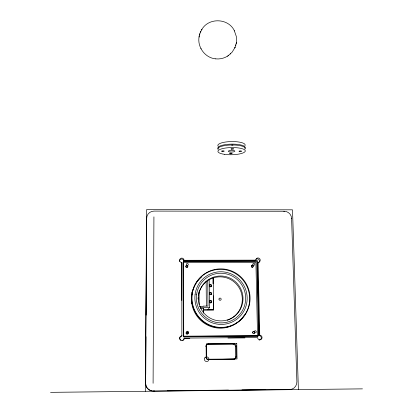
<?xml version="1.0" encoding="UTF-8"?>
<svg xmlns="http://www.w3.org/2000/svg" width="413" height="413" viewBox="0 0 413 413"><rect width="100%" height="100%" fill="white"/><g stroke="black" fill="none" stroke-linecap="round" stroke-linejoin="round"><path stroke-width="0.62" d="M153.094 383.279L153.925 216.856M145.324 391.292L146.594 209.623L292.512 209.819L298.398 389.583M145.521 383.3L146.667 218.255A7.315 7.176 -6.2 0 1 154.018 211.095L284.201 211.26A7.264 7.031 36 0 1 291.593 218.363L296.89 381.695A7.78 7.475 73.9 0 1 289.632 389.547L153.125 391.07A7.852 7.625 -74.2 0 1 145.521 383.3L145.577 383.274M145.737 374.467L145.995 336.745M146.145 315.129L146.409 276.922M146.558 255.611L146.667 218.255M236.365 42.715L236.313 36.463L234.331 30.686M199.112 36.68C197.084 47.046 205.163 58.026 215.762 58.863M234.966 47.547L236.282 43.2M236.226 43.566L236.427 42.348M199.2 36.189L200.093 32.988L201.74 29.653M199.051 37.041L199.267 35.828M181.766 300.514L181.828 262.498A2.21 2.199 2 0 1 179.614 260.309A2.21 2.199 2 0 1 181.818 258.104A2.21 2.199 2 0 1 184.033 260.293L255.853 260.138A2.21 2.163 44.4 0 1 257.991 257.949A2.21 2.163 44.4 0 1 260.226 260.133A2.21 2.163 44.4 0 1 258.089 262.322L257.371 263.164L259.028 335.542A2.266 2.21 70.9 0 1 261.295 337.788A2.266 2.21 70.9 0 1 259.132 340.064M255.853 260.138L255.151 260.995L183.862 261.155L184.033 260.293M235.704 45.595L235.926 44.826M199.577 34.568L199.809 33.804M228.229 55.693L232.137 52.146L234.935 47.614M234.796 47.939L235.111 47.216M200.419 32.188L200.744 31.465M153.125 391.07L154.488 390.905M181.828 262.498L181.854 336.115A2.277 2.241 -81.2 0 0 181.044 340.508M182.691 340.498A2.277 2.241 -81.2 0 0 184.1 338.371L184.281 338.082L257.588 337.529A2.287 2.225 70.7 0 0 259.875 339.791A2.287 2.225 70.7 0 0 262.054 337.498A2.287 2.225 70.7 0 0 259.772 335.232L258.089 262.322M201.781 29.581C208.627 17.258 228.683 18.079 234.476 30.949M201.554 29.948L201.962 29.287M203.335 308.934L203.552 308.594L200.542 308.609M203.372 313.049L203.552 308.594M207.811 309.884L209.468 307.546L209.19 279.549M283.901 211.662L284.201 211.26M203.495 309.998C203.532 315.109 203.268 309.275 203.495 309.998L213.382 309.962L213.598 309.688L213.247 277.624L213.098 283.777M291.356 218.653L291.593 218.363M230.351 54.015L230.666 53.721M205.906 345.578A2.272 2.23 87.7 0 1 207.873 344.334L208.358 344.008L233.83 343.802A2.292 2.246 78.8 0 1 236.112 346.079L236.293 356.806A2.308 2.251 80.8 0 1 234.078 359.129L209.912 359.516M215.751 58.863C219.912 59.307 224.207 58.29 227.723 56.023M205.664 346.626L206.123 346.321A2.297 2.251 87.5 0 1 208.358 344.008M227.517 56.163L228.446 55.548M207.873 344.334L233.092 344.132L233.83 343.802M205.757 357.266L206.221 357.069L206.123 346.321M259.028 335.542L259.772 335.232M233.092 344.132A2.272 2.22 79.1 0 1 235.348 346.383L236.112 346.079M208.018 359.537L234.078 359.129M233.335 359.305A2.282 2.225 81 0 0 235.524 357.002L236.293 356.806M167.358 390.76L191.162 390.497M204.672 390.342L228.482 390.079M241.992 389.929L265.796 389.66M278.667 389.521L288.315 389.413A7.702 7.403 74.1 0 0 289.668 389.268M50.546 392.35L362.454 388.865M184.1 338.371L189.81 338.324M227.961 338.04L244.976 337.911M199.453 306.611L203.196 306.591L203.196 306.105L207.987 306.079L207.744 280.406M209.468 307.546L200.532 307.597L200.527 306.606M207.93 309.719L213.598 309.688M203.495 309.905L213.469 309.853L213.314 295.78M288.315 389.413L289.632 389.547M200.894 48.502L201.095 48.889M235.348 346.383L235.524 357.002M213.118 277.866L213.18 283.623M213.309 303.576L213.382 309.962M206.139 281.196L206.361 305.925M199.051 291.568L199.143 304.464M191.859 292.037L191.869 293.307M191.518 294.262L191.529 296.178M191.549 300.638L191.565 303.823M244.548 314.758A29.003 28.688 66.6 0 1 201.219 320.818A29.003 28.688 66.6 0 1 201.921 276.705M198.436 295.042A22.312 22.065 66.5 0 1 220.444 276.855A22.312 22.065 66.5 0 1 242.044 295.878A22.312 22.065 66.5 0 1 227.14 320.323M198.095 299.095A22.312 22.065 66.5 0 1 198.137 297.592M209.99 302.714A1.069 1.058 72.7 0 0 211.471 302.368A1.069 1.058 72.7 0 0 211.069 300.886A1.069 1.058 72.7 0 0 209.613 301.335A1.063 1.053 72.8 0 1 211.291 301.263A1.063 1.053 72.8 0 1 210.878 302.93M209.742 302.497A1.069 1.058 72.7 0 1 209.577 302.218M209.386 294.237A1.063 1.053 66.9 0 1 209.928 292.987A1.063 1.053 66.9 0 1 211.249 293.323A1.063 1.053 66.9 0 1 211.146 294.686M210.119 286.839A1.058 1.053 59 0 1 209.53 285.213A1.058 1.053 59 0 1 211.249 285.207A1.058 1.053 59 0 1 210.697 286.839M209.747 286.859A1.058 1.048 59.1 0 1 209.577 286.72M209.386 286.462A1.058 1.048 59.1 0 1 209.789 285.053A1.058 1.048 59.1 0 1 211.208 285.419A1.058 1.048 59.1 0 1 210.898 286.854M209.907 294.696A1.063 1.053 66.7 0 1 209.675 293.111A1.063 1.053 66.7 0 1 211.265 293.101A1.063 1.053 66.7 0 1 211.064 294.691M218.172 148.757A13.681 3.645 -1 0 1 231.388 144.132A13.681 3.645 -1 0 1 244.981 148.236M231.641 145.175A1.327 0.356 -1 0 1 232.978 145.164M218.141 146.238A13.67 3.681 -1 0 1 231.347 141.566A13.67 3.681 -1 0 1 244.93 145.712M218.183 149.599A13.686 3.629 -1 0 1 231.404 144.989A13.686 3.629 -1 0 1 244.997 149.078M184.281 338.082A2.292 2.256 -81.3 0 1 182.03 340.389A2.292 2.256 -81.3 0 1 179.769 338.113A2.292 2.256 -81.3 0 1 182.019 335.805M257.97 263.081A2.194 2.148 44.6 0 1 257.371 263.164M255.151 260.995A2.194 2.148 44.6 0 1 255.224 260.397M255.915 259.312A2.194 2.148 44.6 0 1 258.905 259.534A2.194 2.148 44.6 0 1 258.894 262.523M181.674 263.344A2.194 2.184 1.6 0 1 181.477 263.334M179.51 261.563A2.194 2.184 1.6 0 1 181.462 258.987A2.194 2.184 1.6 0 1 183.862 261.155M151.824 390.801A7.77 7.542 -74.2 0 1 145.701 383.925M252.632 333.084A0.996 0.971 70.8 0 1 252.555 332.899M252.544 332.357A0.996 0.971 70.8 0 1 254.088 331.845A0.996 0.971 70.8 0 1 253.954 333.503M251.316 265.817A0.971 0.95 46.3 0 1 252.58 265.616A0.971 0.95 46.3 0 1 252.932 266.86A0.971 0.95 46.3 0 1 251.739 267.314M186.273 267.397A0.965 0.965 10.3 0 1 186.067 265.957A0.965 0.965 10.3 0 1 187.528 265.951A0.965 0.965 10.3 0 1 187.332 267.392M208.503 359.362A2.308 2.261 88.7 0 1 206.221 357.069M207.816 359.527A2.287 2.235 88.8 0 1 207.192 359.382M236.763 343.487L206.521 343.73L206.66 359.227L237.026 358.954L236.763 343.487M259.188 335.635L183.733 336.192L183.506 260.732L257.469 260.572L259.188 335.635M258.584 335.888L183.589 336.44L183.367 261.434L256.891 261.269L258.584 335.888M257.567 336.306L183.351 336.858L183.135 262.611L255.91 262.441L257.567 336.306M254.315 331.536A1.017 0.991 70.2 0 0 255.58 332.744A1.017 0.991 70.2 0 0 255.962 331.04A1.017 0.991 70.2 0 0 254.315 331.536M192.19 294.133A29.328 29.008 65.6 0 0 232.189 325.253A29.328 29.008 65.6 0 0 238.657 275.022A29.328 29.008 65.6 0 0 192.19 294.133M252.849 264.485A0.986 0.965 45.6 0 0 254.444 265.084A0.986 0.965 45.6 0 0 254.14 263.411A0.986 0.965 45.6 0 0 252.849 264.485M186.593 265.172A0.986 0.981 10.8 0 0 188.245 264.759A0.986 0.981 10.8 0 0 187.058 263.535A0.986 0.981 10.8 0 0 186.593 265.172M188.338 332.909A1.017 1.002 -84.1 0 0 187.75 331.252A1.017 1.002 -84.1 0 0 186.63 332.599A1.017 1.002 -84.1 0 0 188.338 332.909M191.947 294.552A29.256 28.931 66 0 0 231.843 325.589A29.256 28.931 66 0 0 238.296 275.486A29.256 28.931 66 0 0 191.947 294.552M198.607 295.357A22.503 22.256 65.9 0 0 229.267 319.264A22.503 22.256 65.9 0 0 234.274 280.732A22.503 22.256 65.9 0 0 198.607 295.357M196.573 294.712A24.883 24.61 65.6 0 0 230.542 321.061A24.883 24.61 65.6 0 0 235.962 278.439A24.883 24.61 65.6 0 0 196.573 294.712M195.081 294.536A26.391 26.102 65.6 0 0 231.12 322.47A26.391 26.102 65.6 0 0 236.861 277.268A26.391 26.102 65.6 0 0 195.081 294.536M218.988 299.033A1.115 1.1 66.7 0 0 220.496 300.22A1.115 1.1 66.7 0 0 220.754 298.315A1.115 1.1 66.7 0 0 218.988 299.033M209.649 301.382A1.069 1.058 72.5 0 0 210.986 302.662A1.069 1.058 72.5 0 0 211.41 300.86A1.069 1.058 72.5 0 0 209.649 301.382M209.551 293.447A1.063 1.058 66.5 0 0 211.002 294.588A1.063 1.058 66.5 0 0 211.249 292.76A1.063 1.058 66.5 0 0 209.551 293.447M209.463 285.553A1.063 1.053 58.7 0 0 211.012 286.539A1.063 1.053 58.7 0 0 211.079 284.707A1.063 1.053 58.7 0 0 209.463 285.553M229.964 151.974A3.278 0.862 -1 0 0 234.878 151.148A3.278 0.862 -1 0 0 229.948 150.487A3.278 0.862 -1 0 0 229.964 151.974M224.651 154.359A13.696 3.593 -1 0 0 245.291 150.957A13.696 3.593 -1 0 0 224.863 148.133A13.696 3.593 -1 0 0 224.651 154.359M222.137 151.452A1.311 0.346 -0.8 0 0 224.182 151.168A1.311 0.346 -0.8 0 0 222.302 150.853A1.311 0.346 -0.8 0 0 222.137 151.452M230.139 153.77A1.301 0.336 -1 0 0 232.173 153.486A1.301 0.336 -1 0 0 230.325 153.187A1.301 0.336 -1 0 0 230.139 153.77M239.648 151.561A1.311 0.346 -1.2 0 0 241.62 151.23A1.311 0.346 -1.2 0 0 239.659 150.967A1.311 0.346 -1.2 0 0 239.648 151.561M231.672 149.196A1.327 0.351 -1 0 0 233.655 148.861A1.327 0.351 -1 0 0 231.657 148.592A1.327 0.351 -1 0 0 231.672 149.196M204.76 357.937A2.333 2.282 89.5 0 0 206.521 361.556A2.333 2.282 89.5 0 0 208.704 358.19A2.333 2.282 89.5 0 0 204.76 357.937M252.777 332.274A0.996 0.976 70.7 0 0 254.021 333.461A0.996 0.976 70.7 0 0 254.393 331.784A0.996 0.976 70.7 0 0 252.777 332.274M251.357 266.292A0.971 0.95 46.2 0 0 252.926 266.886A0.971 0.95 46.2 0 0 252.627 265.239A0.971 0.95 46.2 0 0 251.357 266.292M186.17 266.979A0.971 0.965 10.4 0 0 187.801 266.571A0.971 0.965 10.4 0 0 186.63 265.368A0.971 0.965 10.4 0 0 186.17 266.979M187.812 333.74A0.996 0.986 -83.8 0 0 187.234 332.114A0.996 0.986 -83.8 0 0 186.134 333.441A0.996 0.986 -83.8 0 0 187.812 333.74M187.879 333.632A1.002 0.986 -83.9 0 0 187.306 332A1.002 0.986 -83.9 0 0 186.201 333.327A1.002 0.986 -83.9 0 0 187.879 333.632"/></g></svg>
